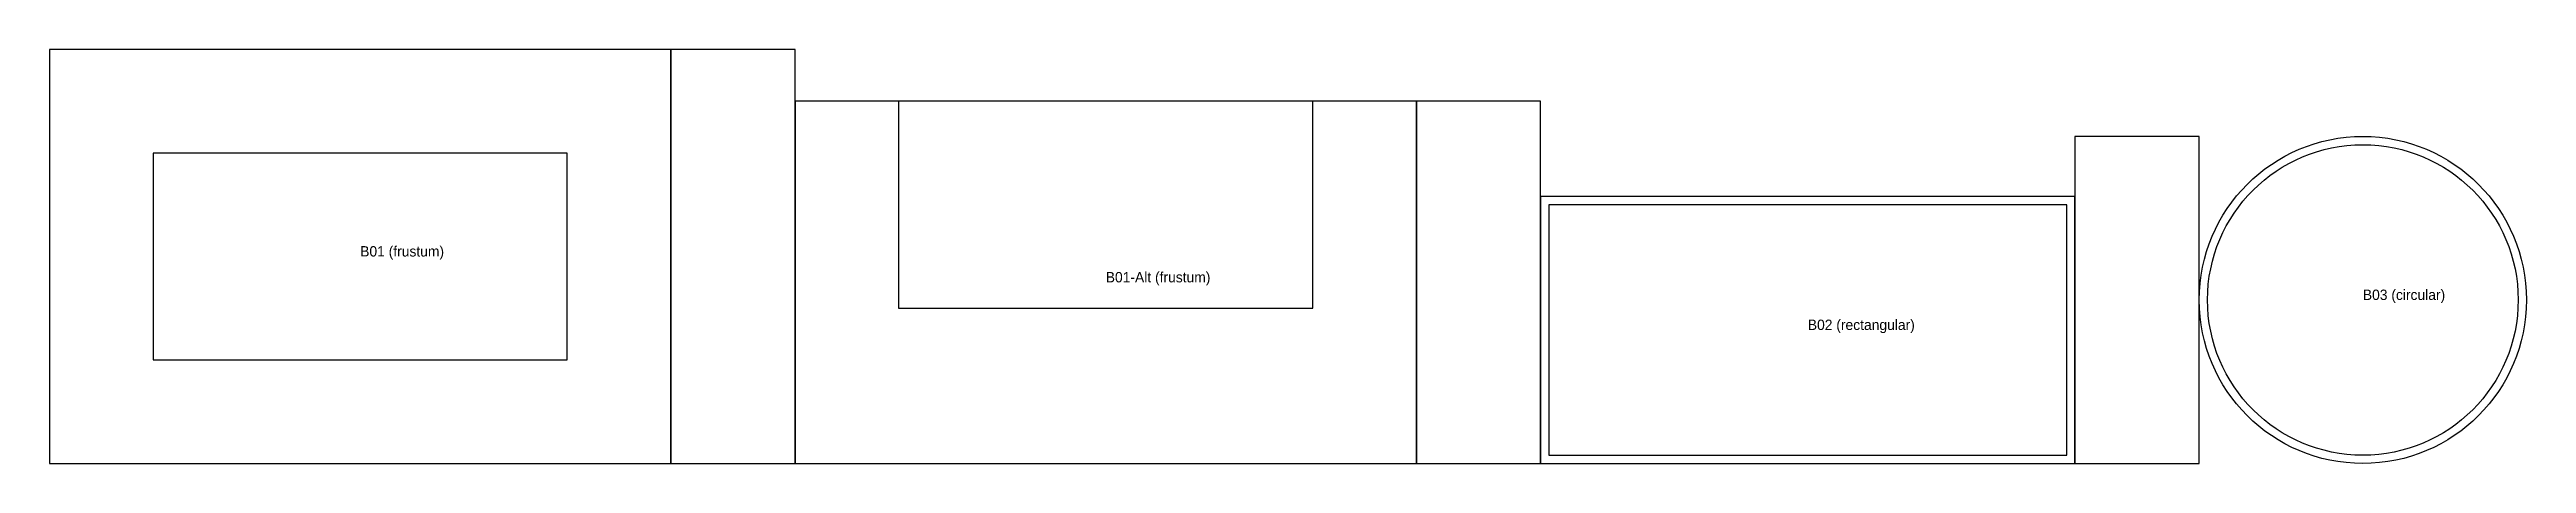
# Model space of a CAD drawing. Header units: metres. Extents: x 0 to 120, y 0 to 20.
import ezdxf

# ---------------------------------------------------------------- set-up
doc = ezdxf.new("R2010")
doc.units = ezdxf.units.M
for name, color, linetype in [('FLUID_CHANNELS', 5, 'Continuous'), ('MAINTENANCE_ROADS', 1, 'Continuous'), ('SITE_OUTER_BOUNDARIES', 7, 'Continuous')]:
    doc.layers.add(name, color=color, linetype=linetype)

msp = doc.modelspace()

# ---------------------------------------------------------------- linework, layer by layer
at = {"layer": 'FLUID_CHANNELS'}
for points in [[(41, 7.5), (61, 7.5), (61, 17.5), (41, 17.5), (41, 7.5)], [(5, 5), (25, 5), (25, 15), (5, 15), (5, 5)], [(72.4, 0.4), (97.4, 0.4), (97.4, 12.5), (72.4, 12.5), (72.4, 0.4)]]:
    msp.add_lwpolyline(points, close=True, dxfattribs=at)
msp.add_circle((111.7, 7.9), 7.5, dxfattribs=at)
at = {"layer": 'MAINTENANCE_ROADS'}
for points in [[(30, 0), (36, 0), (36, 20), (30, 20), (30, 0)], [(66, 0), (72, 0), (72, 17.5), (66, 17.5), (66, 0)], [(97.8, 0), (103.8, 0), (103.8, 15.8), (97.8, 15.8), (97.8, 0)]]:
    msp.add_lwpolyline(points, close=True, dxfattribs=at)
at = {"layer": 'SITE_OUTER_BOUNDARIES'}
for points in [[(0, 0), (30, 0), (30, 20), (0, 20), (0, 0)], [(36, 0), (66, 0), (66, 17.5), (36, 17.5), (36, 0)], [(72, 0), (97.8, 0), (97.8, 12.9), (72, 12.9), (72, 0)]]:
    msp.add_lwpolyline(points, close=True, dxfattribs=at)
msp.add_circle((111.7, 7.9), 7.9, dxfattribs=at)

# ---------------------------------------------------------------- texts
for s, p in [('B01 (frustum)', (15, 10)), ('B01-Alt (frustum)', (51, 8.75)), ('B03 (circular)', (111.7, 7.9)), ('B02 (rectangular)', (84.9, 6.45))]:
    msp.add_text(s, height=0.5, dxfattribs=at).set_placement(p)

doc.saveas('drawing.dxf')
